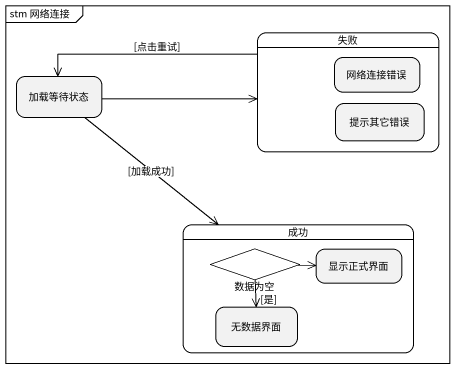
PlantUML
@startuml
mainframe stm 网络连接
hide empty description
state 失败 {
  state 网络连接错误
  state 提示其它错误
}
state 加载等待状态
state 成功 {
  state 数据为空 <<choice>>
  state 显示正式界面
  state 无数据界面
}
失败 -left-> 加载等待状态 : [点击重试]
加载等待状态 -right-> 失败
加载等待状态 --> 成功 : [加载成功]
数据为空 -right-> 显示正式界面
数据为空 --> 无数据界面 : [是]
@enduml
